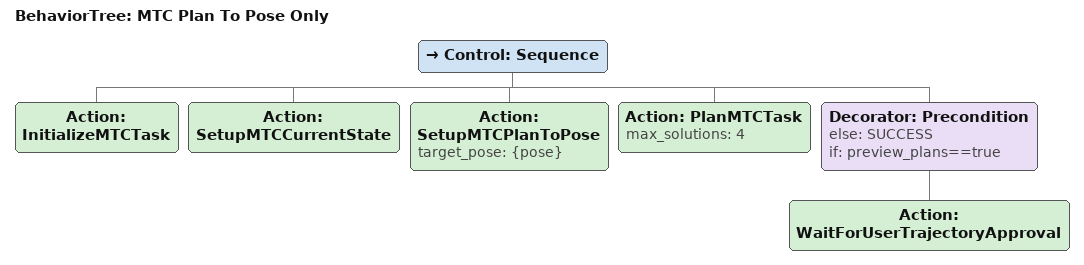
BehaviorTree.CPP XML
<?xml version="1.0" encoding="UTF-8" ?>
<root BTCPP_format="4" main_tree_to_execute="MTC Plan To Pose Only">
  <BehaviorTree ID="MTC Plan To Pose Only">
    <Control ID="Sequence">
      <Action ID="InitializeMTCTask" />
      <Action ID="SetupMTCCurrentState" />
      <Action ID="SetupMTCPlanToPose" target_pose="{pose}" />
      <Action ID="PlanMTCTask" max_solutions="4" />
      <Decorator ID="Precondition" else="SUCCESS" if="preview_plans==true">
        <Action ID="WaitForUserTrajectoryApproval" />
      </Decorator>
    </Control>
  </BehaviorTree>
</root>
